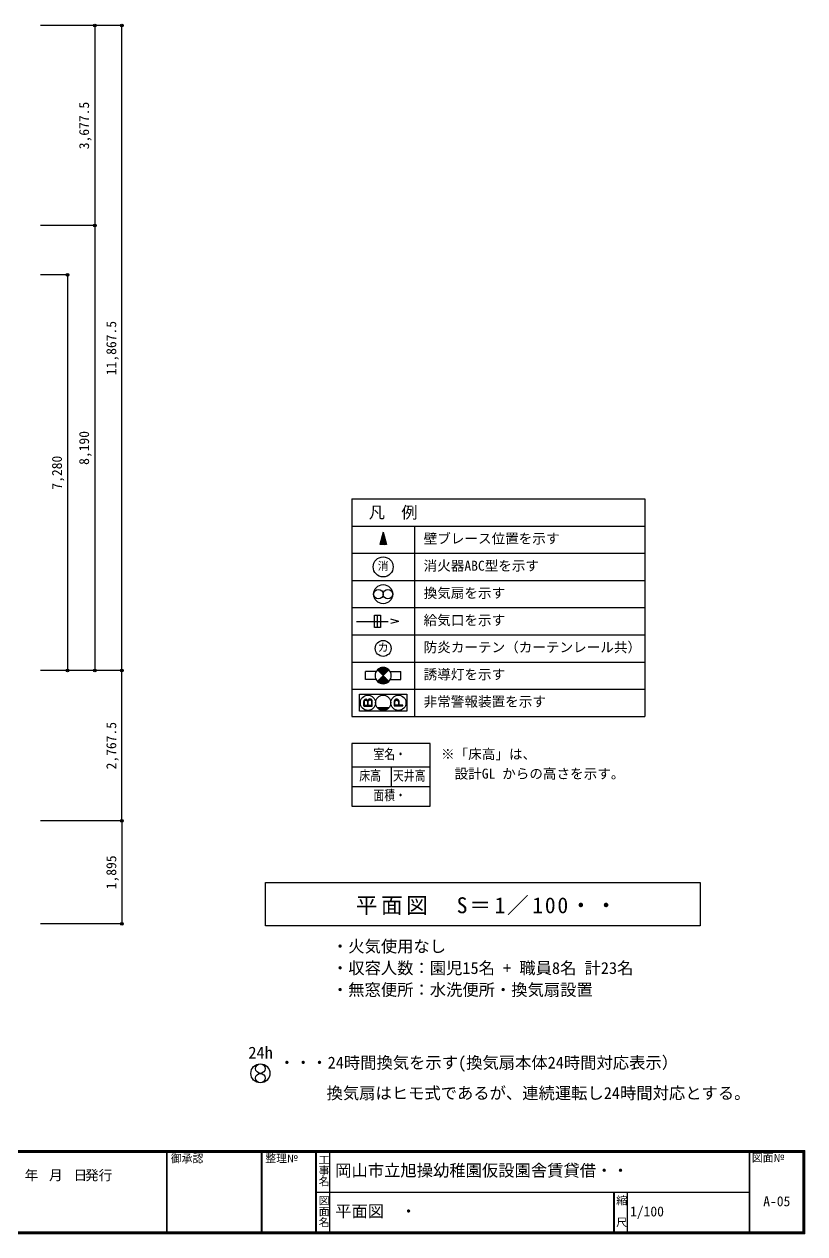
# Model space of a CAD drawing. Units: millimetres at full size, sheet at 1:100. Extents: x -40222 to 41440, y -29146 to 30741.
# Drawn here: x -14922 to -560, y 560 to 22820 of the extents above; entities that cross this region are included whole.
import ezdxf
from ezdxf.enums import TextEntityAlignment as Align

# ---------------------------------------------------------------- set-up
doc = ezdxf.new("R2010")
doc.units = ezdxf.units.MM
doc.header["$LTSCALE"] = 100
doc.header["$PDMODE"] = 32
doc.header["$PDSIZE"] = 50
for name, color, linetype in [('0-1', 3, 'Continuous'), ('1-0', 7, 'Continuous'), ('1-8', 7, 'Continuous'), ('1-9', 7, 'Continuous'), ('1-A', 4, 'Continuous'), ('1-B', 7, 'Continuous'), ('2-0', 4, 'Continuous')]:
    doc.layers.add(name, color=color, linetype=linetype)
doc.styles.add('@ＭＳ ゴシック', font='')
doc.styles.add('ＭＳ ゴシック', font='')
doc.styles.get('@ＭＳ ゴシック').set_extended_font_data('@MS Gothic')
doc.styles.get('ＭＳ ゴシック').set_extended_font_data('MS Gothic')

msp = doc.modelspace()

# ---------------------------------------------------------------- linework, layer by layer
at = {"layer": '0-1', "color": 7}
for p, q in [((-40040, 2090), (-560, 2090)), ((-40010, 2060), (-590, 2060)), ((-590, 590), (-590, 2060)), ((-560, 560), (-560, 2090)), ((-560, 560), (-40040, 560)), ((-590, 590), (-40010, 590))]:
    msp.add_line(p, q, dxfattribs=at)
at = {"layer": '0-1'}
for p, q in [((-40030, 2080), (-570, 2080)), ((-16495, 2070), (-12305, 2070)), ((-12305, 2070), (-12305, 580)), ((-12295, 2070), (-10555, 2070)), ((-12295, 2070), (-12295, 580)), ((-10555, 580), (-10555, 2070)), ((-10545, 580), (-10545, 2070)), ((-10545, 2070), (-9555, 2070)), ((-9555, 580), (-9555, 2070)), ((-9545, 580), (-9545, 2070)), ((-9545, 2070), (-1580, 2070)), ((-1580, 580), (-1580, 2070)), ((-1570, 580), (-1570, 2070)), ((-1570, 2070), (-580, 2070)), ((-580, 580), (-580, 2070)), ((-570, 570), (-570, 2080)), ((-9545, 1325), (-1580, 1325)), ((-4080, 1325), (-4080, 580)), ((-4070, 1325), (-4070, 580)), ((-570, 570), (-40030, 570)), ((-16495, 580), (-12305, 580)), ((-12295, 580), (-10555, 580)), ((-10545, 580), (-9555, 580)), ((-9545, 580), (-4080, 580)), ((-4070, 580), (-1580, 580)), ((-1570, 580), (-580, 580))]:
    msp.add_line(p, q, dxfattribs=at)
at = {"layer": '0-1', "color": 4}
for p, q in [((-9300, 590), (-9300, 2060)), ((-3825, 590), (-3825, 1325))]:
    msp.add_line(p, q, dxfattribs=at)
at = {"layer": '1-8'}
for p, q in [((-13123.4, 22794.8), (-14623.4, 22794.8)), ((-13623.4, 22794.8), (-14623.4, 22794.8)), ((-13623.4, 22794.8), (-13623.4, 19117.3)), ((-13123.4, 10927.3), (-13123.4, 22794.8)), ((-13623.4, 19117.3), (-14623.4, 19117.3)), ((-13623.4, 19117.3), (-13623.4, 10927.3)), ((-14123.4, 18207.3), (-14623.4, 18207.3)), ((-14123.4, 18207.3), (-14123.4, 10927.3)), ((-13123.4, 10927.3), (-14623.4, 10927.3)), ((-13623.4, 10927.3), (-14623.4, 10927.3)), ((-14123.4, 10927.3), (-14623.4, 10927.3)), ((-13123.4, 8159.8), (-13123.4, 10927.3)), ((-13123.4, 8159.8), (-14623.4, 8159.8)), ((-13123.4, 8159.8), (-14623.4, 8159.8)), ((-13123.4, 8159.8), (-13123.4, 6264.8)), ((-13123.4, 6264.8), (-14623.4, 6264.8))]:
    msp.add_line(p, q, dxfattribs=at)
at = {"layer": '1-8', "color": 2}
for p in [(-13623.4, 22794.8), (-13123.4, 22794.8), (-13623.4, 19117.3), (-14123.4, 18207.3), (-14123.4, 10927.3), (-13623.4, 10927.3), (-13123.4, 10927.3), (-13123.4, 8159.8), (-13123.4, 6264.8)]:
    msp.add_point(p, dxfattribs=at)
at = {"layer": '1-9'}
for p, q in [((-8892.4, 9582.6), (-8892.4, 8430.6)), ((-7452.4, 9582.6), (-8892.4, 9582.6)), ((-7452.4, 8430.6), (-7452.4, 9582.6)), ((-8892.4, 9150.6), (-7452.4, 9150.6)), ((-8172.4, 9150.6), (-8172.4, 8790.6)), ((-8892.4, 8790.6), (-7452.4, 8790.6)), ((-8892.4, 8430.6), (-7452.4, 8430.6))]:
    msp.add_line(p, q, dxfattribs=at)
msp.add_lwpolyline([(-10484.6, 7025), (-2484.6, 7025), (-2484.6, 6225), (-10484.6, 6225)], close=True, dxfattribs=at)
for centre, radius in [((-10576.4, 3513), 175), ((-10576.4, 3600.5), 87.5), ((-10576.4, 3425.5), 87.5)]:
    msp.add_circle(centre, radius, dxfattribs=at)
at = {"layer": '1-A', "color": 2}
msp.add_circle((-8317.4, 11332.6), 145.9, dxfattribs=at)
at = {"layer": '1-B'}
for p, q in [((-8892.4, 14082.6), (-8892.4, 10082.6)), ((-8892.4, 14082.6), (-3502.5, 14082.6)), ((-3502.5, 14082.6), (-3502.5, 10082.6)), ((-8892.4, 13582.6), (-3502.5, 13582.6)), ((-7742.4, 13582.6), (-7742.4, 10082.6)), ((-8892.4, 13082.6), (-3502.5, 13082.6)), ((-8892.4, 12582.6), (-3502.5, 12582.6)), ((-8892.4, 12082.6), (-3502.5, 12082.6)), ((-8807.8, 11830.9), (-8227.1, 11830.9)), ((-8420.3, 11718.4), (-8420.3, 11943.4)), ((-8027.1, 11830.9), (-8177.1, 11868.4)), ((-8027.1, 11830.9), (-8177.1, 11793.4)), ((-8892.4, 11582.6), (-3502.5, 11582.6)), ((-8892.4, 11082.6), (-3502.5, 11082.6)), ((-8892.4, 10582.6), (-3502.5, 10582.6)), ((-8892.4, 10082.6), (-3502.5, 10082.6))]:
    msp.add_line(p, q, dxfattribs=at)
at = {"layer": '1-B', "color": 3}
for p, q in [((-8317.4, 13471.3), (-8378.5, 13243.3)), ((-8317.4, 13471.3), (-8256.3, 13243.3)), ((-8256.3, 13243.3), (-8378.5, 13243.3))]:
    msp.add_line(p, q, dxfattribs=at)
at = {"layer": '1-B', "color": 4}
for p, q in [((-8369.8, 13275.8), (-8287.2, 13358.4)), ((-8366, 13290.2), (-8289.4, 13366.8)), ((-8362.1, 13304.7), (-8291.7, 13375.2)), ((-8358.2, 13319.2), (-8293.9, 13383.5)), ((-8354.3, 13333.7), (-8296.1, 13391.9)), ((-8350.4, 13348.2), (-8298.4, 13400.2)), ((-8346.5, 13362.7), (-8300.6, 13408.6)), ((-8342.7, 13377.2), (-8302.9, 13417)), ((-8338.8, 13391.7), (-8305.1, 13425.3)), ((-8334.9, 13406.2), (-8307.4, 13433.7)), ((-8331, 13420.6), (-8309.6, 13442.1)), ((-8327.1, 13435.1), (-8311.8, 13450.4)), ((-8323.3, 13449.6), (-8314.1, 13458.8)), ((-8319.4, 13464.1), (-8316.3, 13467.2)), ((-8377.6, 13246.8), (-8282.7, 13341.7)), ((-8373.7, 13261.3), (-8284.9, 13350.1)), ((-8370.5, 13243.3), (-8280.5, 13333.3)), ((-8359.8, 13243.3), (-8278.2, 13325)), ((-8349.2, 13243.3), (-8276, 13316.6)), ((-8338.6, 13243.3), (-8273.7, 13308.2)), ((-8328, 13243.3), (-8271.5, 13299.9)), ((-8317.4, 13243.3), (-8269.2, 13291.5)), ((-8306.8, 13243.3), (-8267, 13283.1)), ((-8296.2, 13243.3), (-8264.8, 13274.8)), ((-8285.6, 13243.3), (-8262.5, 13266.4)), ((-8275, 13243.3), (-8260.3, 13258)), ((-8264.4, 13243.3), (-8258, 13249.7))]:
    msp.add_line(p, q, dxfattribs=at)
at = {"layer": '1-B'}
msp.add_lwpolyline([(-8364, 11718.4), (-8476.5, 11718.4), (-8476.5, 11943.4), (-8364, 11943.4)], close=True, dxfattribs=at)
for centre, radius in [((-8317.4, 12832.6), 184.5), ((-8317.5, 12330.9), 175), ((-8404.9, 12330.9), 87.5), ((-8230, 12330.9), 87.5)]:
    msp.add_circle(centre, radius, dxfattribs=at)
at = {"layer": '2-0'}
for p, q in [((-8446.3, 10907.6), (-8642.4, 10907.6)), ((-8642.4, 10757.6), (-8642.4, 10907.6)), ((-8423.5, 10726.6), (-8211.4, 10938.7)), ((-8211.4, 10726.6), (-8423.5, 10938.7)), ((-8215.5, 10942.6), (-8419.4, 10942.6)), ((-8217.4, 10932.6), (-8417.4, 10932.6)), ((-8227.4, 10952.6), (-8407.4, 10952.6)), ((-8227.4, 10922.6), (-8407.4, 10922.6)), ((-8237.4, 10912.6), (-8397.4, 10912.6)), ((-8242.6, 10962.6), (-8392.3, 10962.6)), ((-8263.6, 10972.6), (-8371.3, 10972.6)), ((-8188.2, 10907.6), (-7992.4, 10907.6)), ((-7992.4, 10757.6), (-7992.4, 10907.6)), ((-8446.3, 10757.6), (-8642.4, 10757.6)), ((-8215.5, 10722.6), (-8419.4, 10722.6)), ((-8217.4, 10732.6), (-8417.4, 10732.6)), ((-8227.4, 10742.6), (-8407.4, 10742.6)), ((-8227.4, 10712.6), (-8407.4, 10712.6)), ((-8237.4, 10752.6), (-8397.4, 10752.6)), ((-8242.6, 10702.6), (-8392.3, 10702.6)), ((-8247.4, 10902.6), (-8387.4, 10902.6)), ((-8247.4, 10762.6), (-8387.4, 10762.6)), ((-8257.4, 10892.6), (-8377.4, 10892.6)), ((-8257.4, 10772.6), (-8377.4, 10772.6)), ((-8263.6, 10692.6), (-8371.3, 10692.6)), ((-8267.4, 10882.6), (-8367.4, 10882.6)), ((-8267.4, 10782.6), (-8367.4, 10782.6)), ((-8277.4, 10872.6), (-8357.4, 10872.6)), ((-8277.4, 10792.6), (-8357.4, 10792.6)), ((-8287.4, 10862.6), (-8347.4, 10862.6)), ((-8287.4, 10802.6), (-8347.4, 10802.6)), ((-8297.4, 10852.6), (-8337.4, 10852.6)), ((-8297.4, 10812.6), (-8337.4, 10812.6)), ((-8307.4, 10842.6), (-8327.4, 10842.6)), ((-8307.4, 10822.6), (-8327.4, 10822.6)), ((-8188.2, 10757.6), (-7992.4, 10757.6))]:
    msp.add_line(p, q, dxfattribs=at)
at = {"layer": '2-0', "color": 7}
for p, q in [((-8666.1, 10366.4), (-8667.9, 10359.5)), ((-8663.8, 10371.8), (-8666.1, 10366.4)), ((-8612, 10376.8), (-8624.9, 10386.2)), ((-8612, 10376.8), (-8608.4, 10370.8)), ((-8602.8, 10353.4), (-8601.2, 10329.8)), ((-8599.7, 10353.4), (-8601.2, 10329.8)), ((-8601.2, 10285), (-8601.2, 10329.8)), ((-8599.7, 10353.4), (-8597.1, 10363.7)), ((-8597.1, 10363.7), (-8594.1, 10370.8)), ((-8592.7, 10373.3), (-8594.1, 10370.8)), ((-8587.4, 10381), (-8592.7, 10373.3)), ((-8576.5, 10389.9), (-8587.4, 10381)), ((-8109.3, 10358.6), (-8110.6, 10350.9)), ((-8105, 10369.6), (-8109.3, 10358.6)), ((-8421.8, 10239.3), (-8213.1, 10239.3)), ((-8215.1, 10237.1), (-8419.7, 10237.1)), ((-8223.2, 10229.1), (-8411.6, 10229.1)), ((-8232.9, 10221.1), (-8402, 10221.1)), ((-8244.6, 10213.1), (-8390.3, 10213.1)), ((-8259.8, 10205.1), (-8375.1, 10205.1)), ((-8282.5, 10197.1), (-8352.4, 10197.1))]:
    msp.add_line(p, q, dxfattribs=at)
for points in [[(-7881.4, 10176.6), (-8753.4, 10176.6), (-8753.4, 10488.6), (-7881.4, 10488.6)], [(-8664.6, 10288.9), (-8664.6, 10344.4), (-8663.2, 10357.7), (-8662.2, 10361.7), (-8659.3, 10368.5), (-8655.2, 10374.2), (-8649.3, 10378.5), (-8647, 10379.4), (-8641.9, 10380.8), (-8636.4, 10381.2), (-8627.8, 10380.2), (-8625.3, 10379.4), (-8620.8, 10377.3), (-8616.9, 10374.2), (-8611.2, 10366), (-8609.8, 10362.8), (-8608.1, 10355.8), (-8607.5, 10347.6), (-8607.5, 10285), (-8660.7, 10285), (-8663.6, 10286)], [(-8533.2, 10285), (-8595, 10285), (-8595, 10339.8), (-8594.2, 10351.9), (-8593.4, 10355.4), (-8591.7, 10362.2), (-8591.9, 10361.7), (-8589.1, 10368.3), (-8588, 10370.3), (-8585.4, 10374), (-8582.5, 10377.3), (-8575.2, 10382.6), (-8572.5, 10383.7), (-8566.4, 10385.3), (-8559.8, 10385.9), (-8550.2, 10384.9), (-8547.5, 10384.1), (-8542.6, 10382), (-8538.7, 10378.9), (-8533, 10370.6), (-8531.6, 10367.3), (-8529.9, 10359.9), (-8529.3, 10351.5), (-8529.3, 10288.9), (-8530.3, 10286)], [(-8104.6, 10292.8), (-8104.6, 10339), (-8103.2, 10353.2), (-8102, 10357.4), (-8098.9, 10364.6), (-8094.4, 10370.3), (-8086.2, 10376.5), (-8083.3, 10377.9), (-8077, 10379.8), (-8070.2, 10380.4), (-8059.8, 10379.2), (-8056.9, 10378.3), (-8051.4, 10375.5), (-8046.7, 10371.8), (-8040.1, 10362.2), (-8038.5, 10358.5), (-8036.4, 10350.1), (-8035.8, 10340.5), (-8035.8, 10288.9), (-8100.7, 10288.9), (-8103.6, 10289.9)]]:
    msp.add_lwpolyline(points, close=True, dxfattribs=at)
for points in [[(-8677.1, 10345.2), (-8677.1, 10283.5), (-8675.1, 10274.9), (-8673.6, 10272.9), (-8669.1, 10270.4), (-8663, 10269.4), (-8530.9, 10269.4), (-8522.3, 10271.3), (-8520.3, 10272.9), (-8517.6, 10277.4), (-8516.8, 10283.5), (-8516.8, 10348.4), (-8517.8, 10362.2), (-8518.4, 10366.3), (-8520.3, 10374), (-8520.1, 10373.4), (-8523, 10380.8), (-8524.2, 10383), (-8527, 10387.1), (-8530.1, 10390.6), (-8539.7, 10397.8), (-8543.4, 10399.4), (-8551.2, 10401.5), (-8559.8, 10402.3), (-8571.1, 10400.9), (-8574.7, 10399.8), (-8580.9, 10396.6), (-8586.4, 10392.2), (-8593, 10383), (-8595, 10379.2), (-8598.1, 10370.8), (-8600.5, 10360.9), (-8601.2, 10360.9), (-8603.6, 10372.4), (-8605, 10375.7), (-8608.5, 10382), (-8613, 10387.5), (-8620.8, 10393.1), (-8623.7, 10394.5), (-8630.2, 10396.3)], [(-8630.2, 10396.3), (-8637.2, 10396.8), (-8648.2, 10395.5), (-8651.5, 10394.3), (-8657.6, 10391.2), (-8663, 10386.7), (-8669.3, 10378.5), (-8671, 10375.3), (-8673.8, 10368.7), (-8673.6, 10369.3), (-8675.7, 10361.1), (-8676.1, 10358.1), (-8676.9, 10351.9), (-8677.1, 10345.2)], [(-8669.1, 10345.1), (-8669.1, 10284.3), (-8667.8, 10278.4), (-8668.3, 10279.1), (-8666.4, 10278), (-8662.4, 10277.4), (-8531.8, 10277.4), (-8525.8, 10278.7), (-8526.4, 10278.3), (-8525.3, 10280.1), (-8524.8, 10284), (-8524.8, 10348.1), (-8525.7, 10361.4), (-8526.2, 10364.8)], [(-8667.9, 10359.5), (-8668.2, 10357.1), (-8668.9, 10351.3), (-8669.1, 10345.1)], [(-8624.9, 10386.2), (-8626.5, 10387), (-8631.6, 10388.3), (-8637.1, 10388.8), (-8646.3, 10387.6), (-8648.3, 10386.9), (-8653.1, 10384.5), (-8657.2, 10381.1), (-8662.6, 10374.1), (-8663.8, 10371.8)], [(-8602.8, 10353.4), (-8605.4, 10363.7), (-8608.4, 10370.8)], [(-8530.3, 10377.4), (-8531.1, 10378.8), (-8533.3, 10382.2), (-8535.5, 10384.7), (-8543.7, 10390.8), (-8546, 10391.8), (-8552.6, 10393.6), (-8559.7, 10394.3), (-8569.4, 10393.1), (-8571.6, 10392.4), (-8576.5, 10389.9)], [(-8526.2, 10364.8), (-8527.9, 10371.2), (-8530.3, 10377.4)], [(-8117.1, 10336.6), (-8117.1, 10287.4), (-8115.1, 10278.8), (-8113.6, 10276.8), (-8109.1, 10274.3), (-8103, 10273.3), (-7965.4, 10273.3), (-7960.1, 10274.5), (-7958.9, 10275.2), (-7957.4, 10277.8), (-7956.8, 10281.1), (-7958, 10285.8), (-7958.9, 10287), (-7961.7, 10288.5), (-7965.4, 10288.9), (-8023.3, 10288.9), (-8023.3, 10333.5), (-8024.2, 10350.7), (-8025, 10355.8), (-8027.2, 10365), (-8027, 10364.2), (-8030.3, 10373), (-8031.7, 10375.5), (-8034.6, 10380.2), (-8038.1, 10384.3), (-8047.9, 10392), (-8052.8, 10394.3), (-8059, 10396.3), (-8061.2, 10396.8), (-8065.5, 10397.4), (-8070.2, 10397.6), (-8082.9, 10395.9), (-8086.8, 10394.5), (-8094, 10390.6), (-8100.7, 10385.1), (-8108.1, 10375.5), (-8110.1, 10372), (-8113.2, 10364), (-8113, 10364.8), (-8115.5, 10355.2)], [(-8115.5, 10355.2), (-8116.1, 10351.7), (-8116.9, 10344.4), (-8117.1, 10336.6)], [(-8111.5, 10336.6), (-8111.5, 10288), (-8110, 10281.3), (-8109.9, 10281.1), (-8107.2, 10279.6), (-8102.6, 10278.9), (-7966, 10278.9), (-7962.3, 10279.7), (-7963.1, 10279.2), (-7962.7, 10279.8), (-7962.5, 10280.9), (-7963.1, 10283.2), (-7962.6, 10282.6), (-7963.4, 10283.1), (-7965.7, 10283.3), (-8028.9, 10283.3), (-8028.9, 10333.3), (-8029.8, 10350.1), (-8030.5, 10354.7)], [(-8110.6, 10350.9), (-8111.3, 10344.1), (-8111.5, 10336.6)], [(-8035.4, 10370.7), (-8036.5, 10372.7), (-8039.1, 10376.9), (-8042, 10380.3), (-8050.9, 10387.2), (-8054.8, 10389.1), (-8060.6, 10390.9), (-8062.3, 10391.3), (-8066, 10391.8), (-8069.9, 10392), (-8081.6, 10390.4), (-8084.5, 10389.4), (-8090.9, 10385.9), (-8096.6, 10381.2), (-8103.4, 10372.4), (-8105, 10369.6)], [(-8030.5, 10354.7), (-8032.4, 10362.6), (-8035.4, 10370.7)]]:
    msp.add_lwpolyline(points, dxfattribs=at)
for centre in [(-8597.4, 10332.6), (-8597.4, 10332.6), (-8317.4, 10332.6), (-8037.4, 10332.6)]:
    msp.add_circle(centre, 140, dxfattribs=at)
at = {"layer": '2-0'}
msp.add_arc((-8317.4, 10832.6), 150, 314.99997, 314.99982, dxfattribs=at)

# ---------------------------------------------------------------- texts
at = {"layer": '0-1', "color": 4, "style": 'ＭＳ ゴシック'}
for s, height, p in [('御承認', 146.6, (-12224, 1829.4)), ('整理№', 146.6, (-10486.4, 1830.4)), ('図面№', 146.6, (-1535.5, 1840.4)), ('年', 183.3, (-14914.1, 1491.7)), ('月', 183.3, (-14464.1, 1491.7)), ('日', 183.3, (-14014.1, 1491.7)), ('発行', 183.3, (-13801.6, 1491.7))]:
    msp.add_text(s, height=height, dxfattribs=at).set_placement(p, align=Align.BOTTOM_LEFT)
at = {"layer": '0-1', "color": 4, "style": '@ＭＳ ゴシック'}
for s, p in [('工事名', (-9525, 2025)), ('図面名', (-9525, 1275)), ('縮\u3000尺', (-4050, 1275))]:
    msp.add_text(s, height=146.6, rotation=270, dxfattribs=at).set_placement(p, align=Align.BOTTOM_LEFT)
at = {"layer": '0-1', "color": 7, "style": 'ＭＳ ゴシック'}
for s, height, p in [('岡山市立旭操幼稚園仮設園舎賃貸借・・', 219.9, (-9200, 1550)), ('A-05', 183.3, (-1325, 1012.5)), ('平面図\u3000・', 219.9, (-9200, 800)), ('1/100', 183.3, (-3775, 825))]:
    msp.add_text(s, height=height, dxfattribs=at).set_placement(p, align=Align.BOTTOM_LEFT)
at = {"layer": '1-0', "style": 'ＭＳ ゴシック'}
for s, p in [('※「床高」は、', (-7252.4, 9241.6)), ('\u3000設計GL からの高さを示す。', (-7252.4, 8881.6))]:
    msp.add_text(s, height=183.3, dxfattribs=at).set_placement(p, align=Align.BOTTOM_LEFT)
at = {"layer": '1-8', "color": 4, "style": 'ＭＳ ゴシック'}
for s, p in [('3,677.5', (-13673.4, 20518.5)), ('11,867.5', (-13173.4, 16361)), ('8,190', (-13673.4, 14709.8)), ('7,280', (-14173.4, 14254.8)), ('2,767.5', (-13173.4, 9106)), ('1,895', (-13173.4, 6899.8))]:
    msp.add_text(s, height=183.3, rotation=90, dxfattribs=at).set_placement(p, align=Align.BOTTOM_LEFT)
at = {"layer": '1-9', "style": 'ＭＳ ゴシック', "width": 0.8}
for s, p in [('室名・', (-8497.4, 9241.6)), ('床高', (-8757.4, 8845.6)), ('天井高', (-8137.4, 8845.6)), ('面積・', (-8497.4, 8485.6))]:
    msp.add_text(s, height=183.3, dxfattribs=at).set_placement(p, align=Align.BOTTOM_LEFT)
at = {"layer": '1-9', "style": 'ＭＳ ゴシック'}
for s, p in [('・火気使用なし', (-9259.6, 5675)), ('・収容人数：園児15名 + 職員8名 計23名', (-9259.6, 5275)), ('・無窓便所：水洗便所・換気扇設置', (-9259.6, 4875)), ('24h', (-10796.9, 3718.1)), ('・・・24時間換気を示す(換気扇本体24時間対応表示）', (-10238.8, 3534.7)), ('換気扇はヒモ式であるが、連続運転し24時間対応とする。', (-9357.7, 2973.7))]:
    msp.add_text(s, height=219.9, dxfattribs=at).set_placement(p, align=Align.BOTTOM_LEFT)
at = {"layer": '1-9', "insert": (-8822.1, 6425), "char_height": 293.3, "attachment_point": 7, "style": 'ＭＳ ゴシック'}
msp.add_mtext('\\T1.16;平面図\u3000S＝1／100・・', dxfattribs=at)
at = {"layer": '1-A', "color": 7, "style": 'ＭＳ ゴシック'}
for s, height, p in [('カ', 146.6, (-8417.4, 11232.6)), ('防炎カーテン（カーテンレール共）', 183.3, (-7572.9, 11207.6)), ('誘導灯を示す', 183.3, (-7572.9, 10707.6)), ('非常警報装置を示す', 183.3, (-7572.9, 10207.6))]:
    msp.add_text(s, height=height, dxfattribs=at).set_placement(p, align=Align.BOTTOM_LEFT)
at = {"layer": '1-B', "style": 'ＭＳ ゴシック'}
for s, height, p in [('凡\u3000例', 219.9, (-8582.7, 13659.8)), ('壁ブレース位置を示す', 183.3, (-7572.9, 13207.6)), ('消', 146.6, (-8417.4, 12732.6)), ('消火器ABC型を示す', 183.3, (-7572.9, 12707.6)), ('換気扇を示す', 183.3, (-7573, 12205.9)), ('給気口を示す', 183.3, (-7573, 11705.9))]:
    msp.add_text(s, height=height, dxfattribs=at).set_placement(p, align=Align.BOTTOM_LEFT)

doc.saveas('drawing.dxf')
